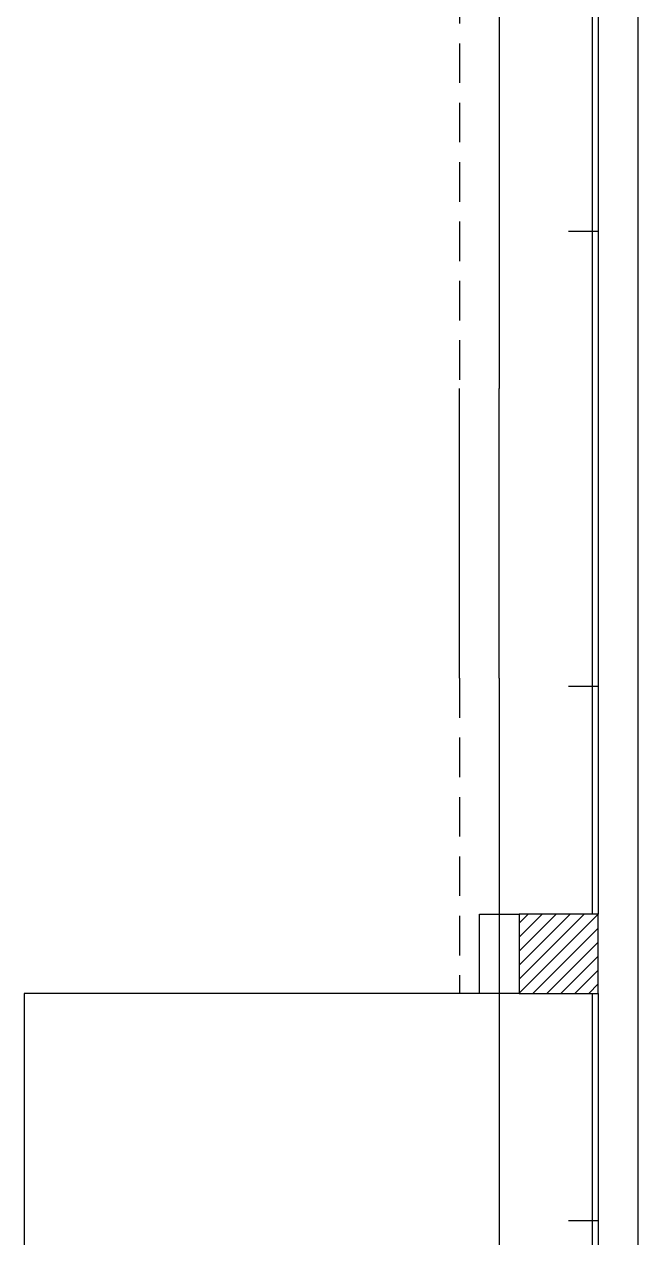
# Model space of a CAD drawing. Extents: x -9 to 600, y -23 to 65.
# Drawn here: x 264.06 to 267.16, y 31.71 to 37.84 of the extents above; entities that cross this region are included whole.
import ezdxf

# ---------------------------------------------------------------- set-up
doc = ezdxf.new("R2010")
doc.units = 0
doc.header["$LTSCALE"] = 0.8
doc.header["$MEASUREMENT"] = 0
doc.linetypes.add('HIDDEN', pattern=[0.375, 0.25, -0.125])
doc.layers.get('0').update_dxf_attribs({"color": 3, "linetype": 'CONTINUOUS'})
doc.layers.add('Desenho base', color=7, linetype='CONTINUOUS')
doc.layers.add('ilum', color=2, linetype='CONTINUOUS')

# ---------------------------------------------------------------- blocks, each defined once
blk = doc.blocks.new('*X15')
at = {"color": 0}
for p, q in [((15.8, 29.8007), (16.1993, 30.2)), ((15.8, 29.8714), (16.1286, 30.2)), ((15.8, 29.9421), (16.0579, 30.2)), ((15.8, 30.0128), (15.9872, 30.2)), ((15.8, 30.0836), (15.9164, 30.2)), ((15.8, 30.1543), (15.8457, 30.2)), ((15.87, 29.8), (16.2, 30.13)), ((15.9407, 29.8), (16.2, 30.0593)), ((16.0114, 29.8), (16.2, 29.9886)), ((16.0821, 29.8), (16.2, 29.9179)), ((16.1528, 29.8), (16.2, 29.8472))]:
    blk.add_line(p, q, dxfattribs=at)

msp = doc.modelspace()

# ---------------------------------------------------------------- linework, layer by layer
at = {"layer": 'Desenho base', "linetype": 'HIDDEN'}
for p, q in [((266.2635, 47.948), (266.2635, 36.0044)), ((266.2635, 34.5399), (266.2635, 32.948))]:
    msp.add_line(p, q, dxfattribs=at)
at = {"layer": 'Desenho base'}
for p, q in [((266.4635, 47.948), (266.4635, 36.0044)), ((266.9335, 37.948), (266.9335, 36.0044)), ((266.9635, 37.948), (266.9635, 36.0044)), ((266.9635, 36.798), (266.8141, 36.798)), ((266.2635, 34.5399), (266.2635, 36.0044)), ((266.4635, 34.5399), (266.4635, 36.0044)), ((266.9335, 36.0044), (266.9335, 34.5399)), ((266.9635, 36.0044), (266.9635, 34.5399)), ((266.4635, 34.5399), (266.4635, 28.348)), ((266.9335, 34.5399), (266.9335, 33.348)), ((266.9635, 34.5399), (266.9635, 33.348)), ((266.9635, 34.498), (266.8141, 34.498)), ((266.9635, 33.348), (266.5635, 33.348)), ((266.5635, 33.348), (266.5635, 32.948)), ((266.9635, 32.948), (266.9635, 33.348)), ((264.0635, 32.948), (264.0635, 28.348)), ((266.4635, 32.948), (264.0635, 32.948)), ((266.5635, 32.948), (266.9635, 32.948)), ((266.9335, 32.948), (266.9335, 28.348)), ((266.9635, 32.948), (266.9635, 28.348)), ((266.9635, 31.798), (266.8141, 31.798))]:
    msp.add_line(p, q, dxfattribs=at)
msp.add_lwpolyline([(266.5635, 32.948), (266.3635, 32.948), (266.3635, 33.348), (266.5635, 33.348)], dxfattribs=at)
msp.add_lwpolyline([(266.5635, 32.948), (266.9635, 32.948), (266.9635, 33.348), (266.5635, 33.348)], close=True, dxfattribs=at)
at = {"layer": 'ilum'}
msp.add_line((267.1635, 38.0475), (267.1635, 28.298), dxfattribs=at)

# ---------------------------------------------------------------- block references
at = {"layer": 'Desenho base'}
msp.add_blockref('*X15', (250.7635, 3.148), dxfattribs=at)

doc.saveas('drawing.dxf')
